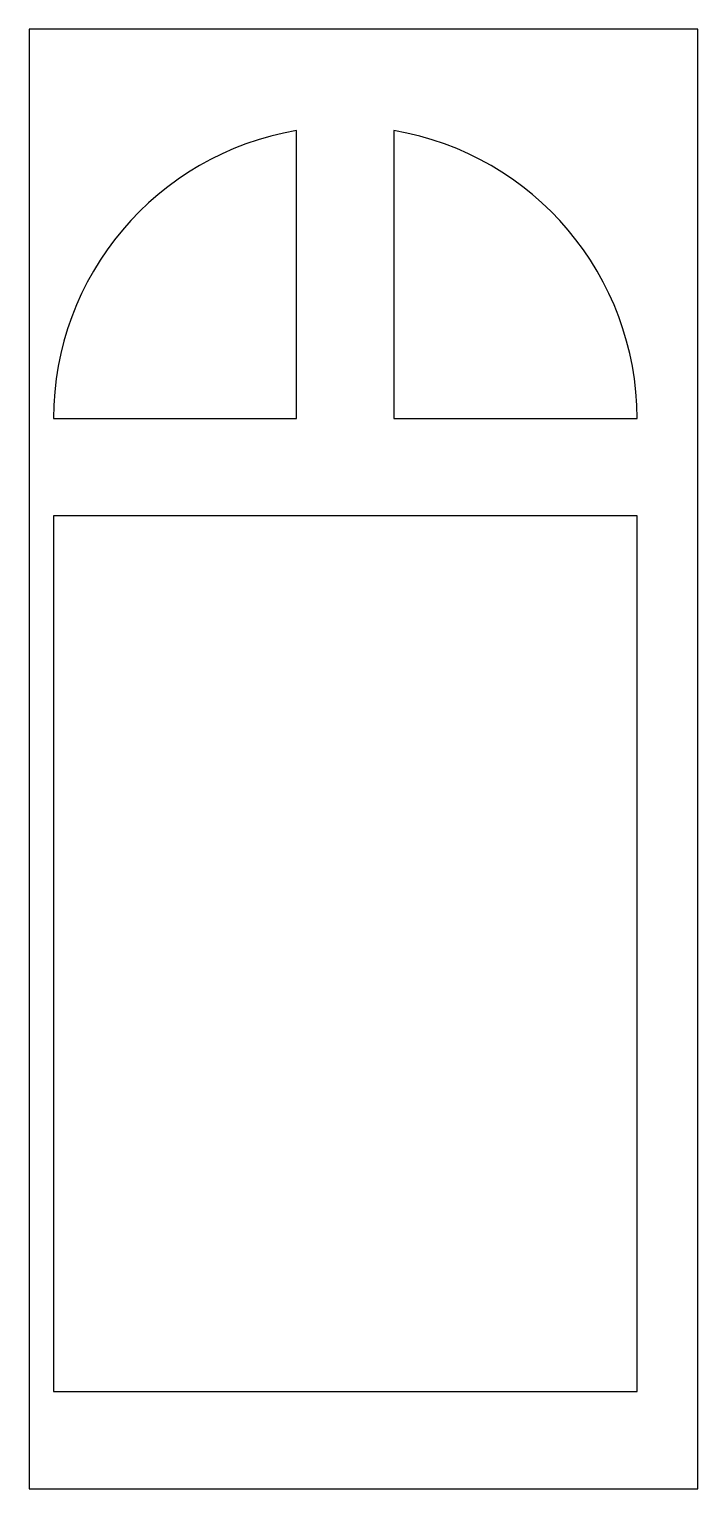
# Model space of a CAD drawing. Header units: millimetres. Extents: x -26 to 29, y 16 to 136.
import ezdxf

# ---------------------------------------------------------------- set-up
doc = ezdxf.new("R2010")
doc.units = ezdxf.units.MM
doc.layers.get('0').update_dxf_attribs({"linetype": 'CONTINUOUS'})

msp = doc.modelspace()

# ---------------------------------------------------------------- linework, layer by layer
for points in [[(-26, 16), (29, 16), (29, 136), (-26, 136)], [(24, 96), (-24, 96), (-24, 24), (24, 24)]]:
    msp.add_lwpolyline(points, close=True)
for points in [[(-24, 104), (-4, 104), (-4, 127.66, 0.365977)], [(4, 127.66), (4, 104), (24, 104, 0.365977)]]:
    msp.add_lwpolyline(points, format="xyb", close=True)

doc.saveas('drawing.dxf')
